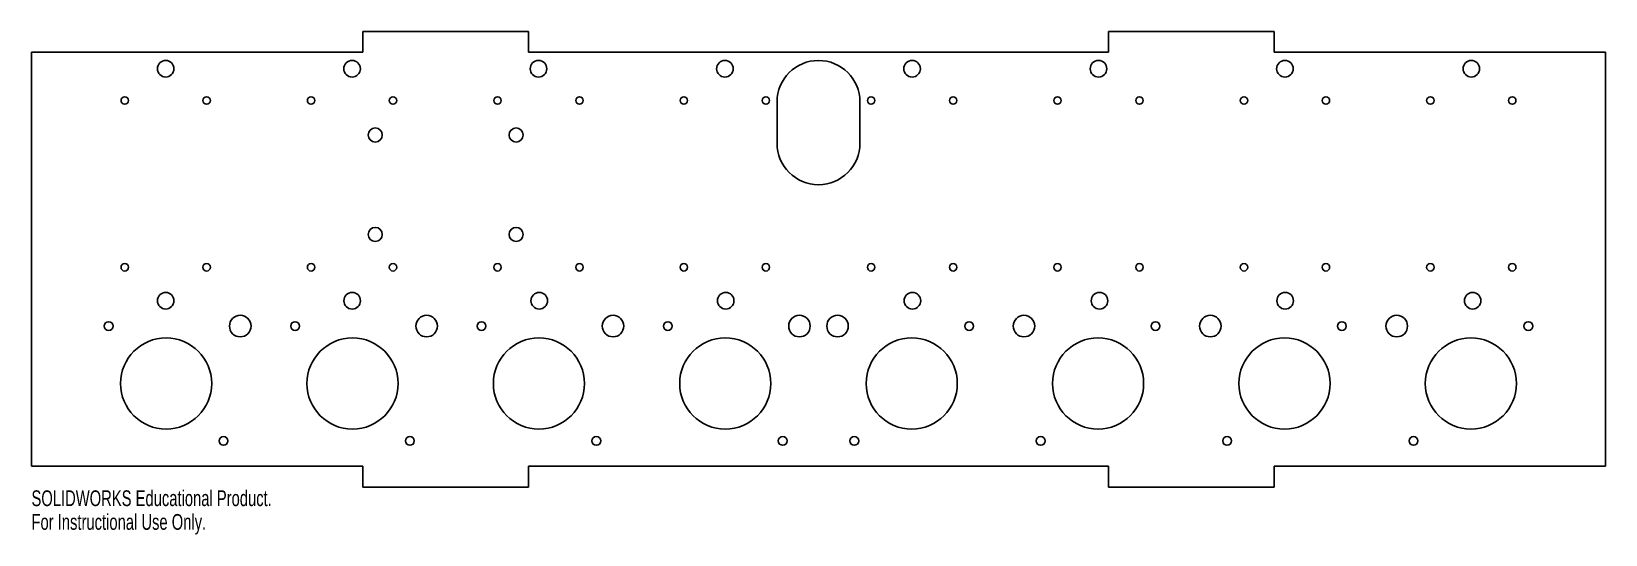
# Model space of a CAD drawing. Header units: inches. Extents: x -9.5 to 9.5, y -3.3 to 2.8.
import ezdxf

# ---------------------------------------------------------------- set-up
doc = ezdxf.new("R2010")
doc.units = ezdxf.units.IN
doc.header["$MEASUREMENT"] = 0
doc.styles.add('SLDTEXTSTYLE0', font='TXT', dxfattribs={"width": 0.7})

msp = doc.modelspace()

# ---------------------------------------------------------------- linework, layer by layer
at = {"color": 7, "linetype": 'Continuous', "lineweight": 25}
for p, q in [((-5.5, 2.75), (-5.5, 2.5)), ((-3.5, 2.75), (-5.5, 2.75)), ((-3.5, 2.5), (-3.5, 2.75)), ((3.5, 2.75), (3.5, 2.5)), ((5.5, 2.75), (3.5, 2.75)), ((5.5, 2.5), (5.5, 2.75)), ((-9.5, 2.5), (-9.5, -2.5)), ((-5.5, 2.5), (-9.5, 2.5)), ((3.5, 2.5), (-3.5, 2.5)), ((9.5, 2.5), (5.5, 2.5)), ((9.5, -2.5), (9.5, 2.5)), ((-0.5, 1.9), (-0.5, 1.4)), ((0.5, 1.4), (0.5, 1.9)), ((-9.5, -2.5), (-5.5, -2.5)), ((-5.5, -2.5), (-5.5, -2.75)), ((-3.5, -2.5), (3.5, -2.5)), ((-3.5, -2.75), (-3.5, -2.5)), ((3.5, -2.5), (3.5, -2.75)), ((5.5, -2.5), (9.5, -2.5)), ((5.5, -2.75), (5.5, -2.5)), ((-5.5, -2.75), (-3.5, -2.75)), ((3.5, -2.75), (5.5, -2.75))]:
    msp.add_line(p, q, dxfattribs=at)
for centre, radius in [((-7.88, 2.3), 0.1), ((-5.63, 2.3), 0.1), ((-3.38, 2.3), 0.1), ((-1.13, 2.3), 0.1), ((1.13, 2.3), 0.1), ((3.38, 2.3), 0.1), ((5.63, 2.3), 0.1), ((7.88, 2.3), 0.1), ((-8.374, 1.917), 0.045), ((-7.386, 1.917), 0.045), ((-6.125, 1.917), 0.045), ((-5.136, 1.917), 0.045), ((-3.874, 1.917), 0.045), ((-2.885, 1.917), 0.045), ((-1.625, 1.917), 0.045), ((-0.635, 1.917), 0.045), ((0.635, 1.917), 0.045), ((1.625, 1.917), 0.045), ((2.885, 1.917), 0.045), ((3.874, 1.917), 0.045), ((5.136, 1.917), 0.045), ((6.125, 1.917), 0.045), ((7.386, 1.917), 0.045), ((8.374, 1.917), 0.045), ((-5.35, 1.5), 0.085), ((-3.65, 1.5), 0.085), ((-5.35, 0.3), 0.085), ((-3.65, 0.3), 0.085), ((-8.374, -0.097), 0.045), ((-7.386, -0.097), 0.045), ((-6.125, -0.097), 0.045), ((-5.136, -0.097), 0.045), ((-3.874, -0.097), 0.045), ((-2.885, -0.097), 0.045), ((-1.625, -0.097), 0.045), ((-0.635, -0.097), 0.045), ((0.635, -0.097), 0.045), ((1.625, -0.097), 0.045), ((2.885, -0.097), 0.045), ((3.874, -0.097), 0.045), ((5.136, -0.097), 0.045), ((6.125, -0.097), 0.045), ((7.386, -0.097), 0.045), ((8.374, -0.097), 0.045), ((-7.88, -0.501), 0.1), ((-5.629, -0.501), 0.1), ((-3.371, -0.501), 0.1), ((-1.12, -0.501), 0.1), ((1.134, -0.501), 0.1), ((3.392, -0.501), 0.1), ((5.633, -0.501), 0.1), ((7.896, -0.501), 0.1), ((-8.568, -0.807), 0.053), ((-6.98, -0.807), 0.13), ((-6.318, -0.807), 0.053), ((-4.73, -0.807), 0.13), ((-4.068, -0.807), 0.053), ((-2.48, -0.807), 0.13), ((-1.818, -0.807), 0.053), ((-0.23, -0.807), 0.13), ((0.23, -0.807), 0.13), ((1.818, -0.807), 0.053), ((2.48, -0.807), 0.13), ((4.068, -0.807), 0.053), ((4.73, -0.807), 0.13), ((6.318, -0.807), 0.053), ((6.98, -0.807), 0.13), ((8.568, -0.807), 0.053), ((-7.875, -1.5), 0.55), ((-1.125, -1.5), 0.55), ((3.375, -1.5), 0.55), ((5.625, -1.5), 0.55), ((7.875, -1.5), 0.55), ((-5.625, -1.5), 0.55), ((-3.375, -1.5), 0.55), ((1.125, -1.5), 0.55), ((-7.182, -2.193), 0.053), ((-4.932, -2.193), 0.053), ((-2.682, -2.193), 0.053), ((-0.432, -2.193), 0.053), ((0.432, -2.193), 0.053), ((2.682, -2.193), 0.053), ((4.932, -2.193), 0.053), ((7.182, -2.193), 0.053)]:
    msp.add_circle(centre, radius, dxfattribs=at)
for centre, start, end in [((0, 1.9), 0, 180), ((0, 1.4), 180, 0)]:
    msp.add_arc(centre, 0.5, start, end, dxfattribs=at)

# ---------------------------------------------------------------- texts
at = {"color": 7, "linetype": 'Continuous', "char_height": 0.1903, "attachment_point": 1, "style": 'SLDTEXTSTYLE0'}
for s, insert in [('SOLIDWORKS Educational Product.', (-9.5, -2.79)), ('For Instructional Use Only.', (-9.5, -3.076))]:
    msp.add_mtext(s, dxfattribs=dict(at, insert=insert))

doc.saveas('drawing.dxf')
